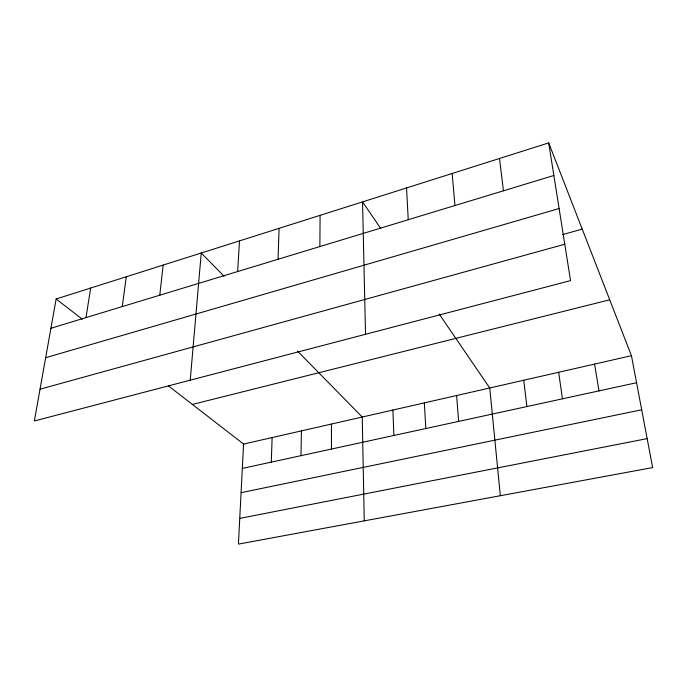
<?xml version="1.0" encoding="UTF-8"?>
<svg xmlns="http://www.w3.org/2000/svg" width="687" height="687" viewBox="0 0 687 687"><rect width="100%" height="100%" fill="white"/><g stroke="black" fill="none" stroke-linecap="round" stroke-linejoin="round"><path stroke-width="1.03" d="M319.876 246.564L320.09 215.34M300.992 455.67L301.413 430.895M271.288 462.128L272.138 437.567M278.029 259.274L279.111 228.333M168.555 385.991L243.584 444.068L238.423 544.104L652.65 467.589L631.447 355.694L548.698 142.896L56.154 298.991L34.35 420.985L570.545 280.622L548.698 142.896M237.633 271.545L239.523 240.879M190.23 380.177L201.248 253.005L224.005 276.183M159.779 295.195L163.137 265.088M122.26 306.591L126.288 276.758M85.995 317.609L90.65 288.059M50.915 328.266L553.868 175.486M45.66 357.695L559.106 208.53M562.636 234.593L582.224 229.106M40.035 389.194L564.774 244.237M192.377 404.437L609.712 299.798M243.584 444.068L631.447 355.694M242.331 468.422L636.574 382.719M241.077 492.673L641.701 409.778M239.754 518.393L647.163 438.615M56.154 298.991L82.277 319.206M297.514 351.091L362.238 417.035L364.247 520.858M380.796 228.591L362.547 201.892L365.527 334.294M439.139 313.95L489.737 387.983L500.334 495.722M594.564 364.093L598.995 390.886M558.668 372.277L562.447 398.829M499.518 158.482L503.451 190.797M523.743 380.237L526.903 406.558M452.166 173.493L454.94 205.533M456.615 395.532L458.624 421.406M424.343 402.883L425.82 428.533M406.541 187.946L408.241 219.72M392.895 410.045L393.866 435.481M331.435 424.051L331.452 449.049"/></g></svg>
